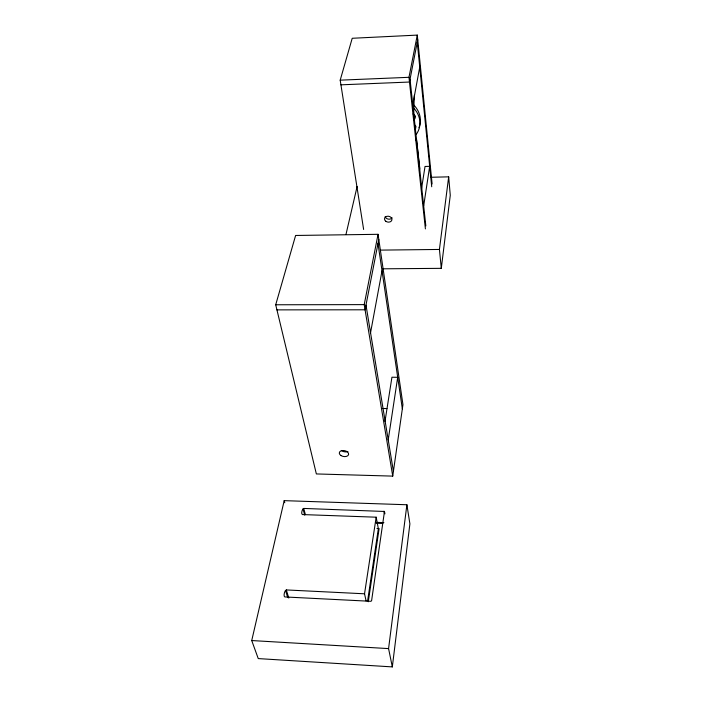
<?xml version="1.0" encoding="UTF-8"?>
<svg xmlns="http://www.w3.org/2000/svg" width="702" height="702" viewBox="0 0 702 702"><rect width="100%" height="100%" fill="white"/><g stroke="black" fill="none" stroke-linecap="round" stroke-linejoin="round"><path stroke-width="1.05" d="M366.102 600.965L364.54 593.795L286.328 589.934C284.459 590.25 283.213 596.524 284.828 596.946L370.832 601.298L371.586 600.789L384.477 511.468L303.773 508.432C302.211 508.704 300.763 514.11 302.457 514.566L376.167 517.198L378.352 528.685L367.637 600.754M392.321 666.9L409.898 523.859L406.897 504.756L284.196 500.649L251.728 640.549L258.248 658.59L392.321 666.9L388.575 648.604L406.897 504.756M382.529 268.813L441.295 268.339L450.272 195.288L448.675 176.843L431.151 177.264M441.295 268.339L439.426 249.447L448.675 176.843M392.734 476.114L402.948 404.606L378.053 234.31L295.612 235.468L275.71 304.773L316.356 473.938L392.734 476.114L364.206 304.624L378.053 234.31M368.287 601.746L379.115 528.562L376.956 528.483M364.54 593.795L376.167 517.198M388.215 439.891L397.701 377.299L391.935 377.228L384.994 421.428M423.675 205.905L429.677 166.339L425.035 166.453L421.507 188.899M419.427 170.358L419.778 168.243L416.435 138.715L416.084 140.725M414.707 128.536L415.057 126.527M413.89 119.165L414.364 114.426M370.551 332.757L382.02 270.805M412.776 104.703L419.743 67.076M378.799 239.4L365.066 309.801L276.939 309.872M417.743 39.707L409.485 82.037L340.935 84.828M425.403 228.905L408.976 77.308L417.286 35.1L352.22 38.277L340.198 80.16L363.627 229.457M345.963 234.529L357.125 186.469M340.198 80.16L408.976 77.308M380.466 250.114L439.426 249.447M303.72 508.432L305.396 514.636M275.71 304.773L364.206 304.624M382.564 408.485L386.925 408.555M376.29 522.358L383.897 522.639M376.29 523.253L382.809 523.49M251.728 640.549L388.575 648.604M383.985 511.214L384.371 513.302M285.556 590.487L287.715 597.577M286.328 589.934L288.794 598.051M284.196 500.649L284.775 502.737M303.053 508.924L304.686 515.128M384.538 511.749L384.915 513.846M365.988 305.089L393.41 471.367M378.001 243.497L402.343 408.81M410.029 79.247L425.833 225.921M417.286 35.1L432.116 184.047M417.251 42.208L431.721 186.767M414.32 95.323L413.636 115.26M347.902 451.474A4.712 2.983 10.9 0 1 341.347 450.438M392.102 217.795A3.738 2.94 10.5 0 1 388.294 219.112A3.738 2.94 10.5 0 1 385.161 216.558M413.592 104.809A26.597 22.552 11.7 0 1 418.954 127.685M413.109 107.441A26.685 22.578 11.7 0 1 416.198 134.459M415.277 116.172A3.896 3.317 9.8 0 1 413.926 117.278M413.074 114.005A3.905 3.326 9.8 0 1 413.75 119.77M415.891 126.176A3.861 3.273 9.6 0 1 414.654 127.343M414.592 124.938A3.879 3.273 9.6 0 1 415.242 129.107M341.067 455.598A4.73 2.983 10.9 0 0 348.596 454.519A4.73 2.983 10.9 0 0 342.234 450.561A4.73 2.983 10.9 0 0 341.067 455.598M385.846 221.288A3.747 2.94 10.6 0 0 391.9 219.945A3.747 2.94 10.6 0 0 386.951 216.313A3.747 2.94 10.6 0 0 385.846 221.288"/></g></svg>
